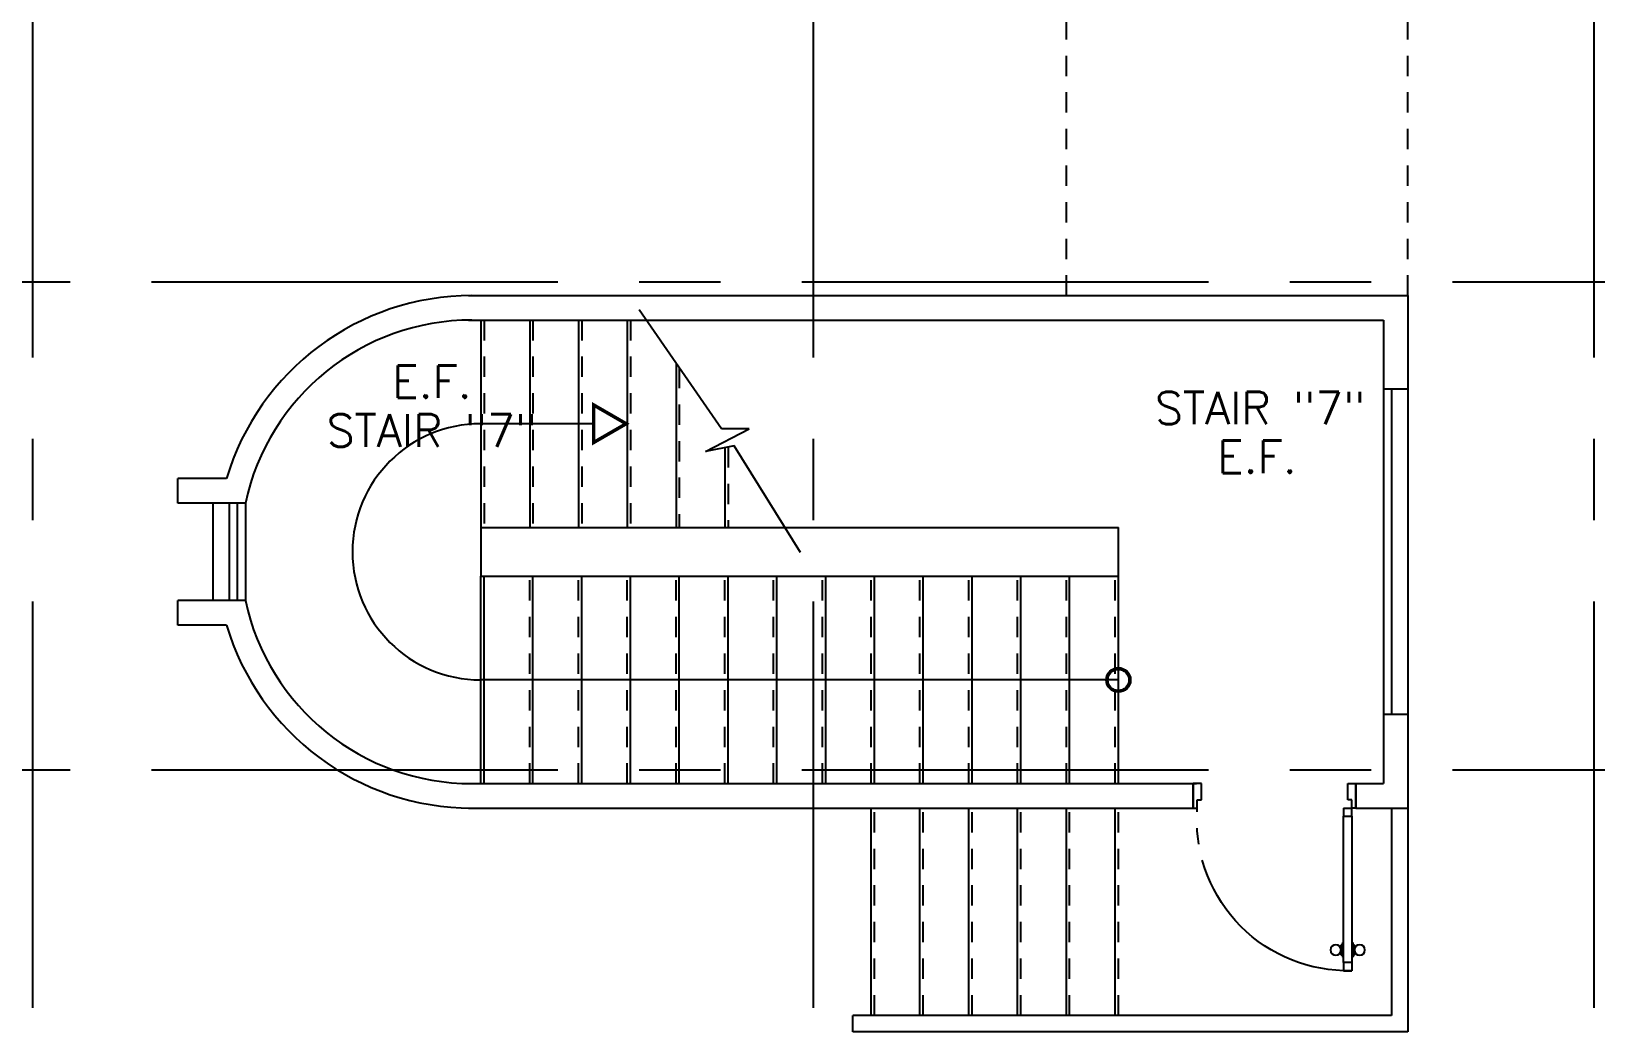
# Model space of a CAD drawing. Extents: x 417866230.2 to 417866308.2, y 43498045.5 to 43498135.4.
# Drawn here: x 417866274.21 to 417866283.83, y 43498056.09 to 43498062.24 of the extents above; entities that cross this region are included whole.
import ezdxf
from ezdxf.enums import TextEntityAlignment as Align

# ---------------------------------------------------------------- set-up
doc = ezdxf.new("R2010")
doc.units = 0
doc.header["$MEASUREMENT"] = 0
for name, pattern in [('CENTERX2', [4, 2.5, -0.5, 0.5, -0.5]), ('HIDDEN', [0.375, 0.25, -0.125]), ('HIDDEN2', [0.1875, 0.125, -0.0625])]:
    doc.linetypes.add(name, pattern=pattern)
for name, color, linetype in [('AXES', 11, 'CENTERX2'), ('DOOR', 11, 'CONTINUOUS'), ('Handrail', 11, 'CONTINUOUS'), ('HIDDEN', 11, 'HIDDEN2'), ('RM-NAME', 11, 'CONTINUOUS'), ('Step', 11, 'CONTINUOUS'), ('STR', 11, 'CONTINUOUS'), ('WALL', 11, 'CONTINUOUS'), ('WIN', 11, 'CONTINUOUS')]:
    doc.layers.add(name, color=color, linetype=linetype)
doc.styles.add('ROMANS', font='ROMANS.shx', dxfattribs={"width": 0.6})

# ---------------------------------------------------------------- blocks, each defined once
blk = doc.blocks.new('STL-DR')
at = {"layer": 'DOOR', "color": 0, "linetype": 'ByBlock'}
for p, q in [((50, 0), (0, 0)), ((0, -150), (0, 0)), ((50, -100), (50, 0)), ((950, -100), (950, 0)), ((950, 0), (1000, 0)), ((1000, 0), (1000, -150)), ((0, -150), (25, -150)), ((25, -100), (50, -100)), ((25, -150), (25, -100)), ((75, -150), (25, -150)), ((25, -200), (25, -150)), ((75, -150), (75, -200)), ((975, -100), (950, -100)), ((975, -150), (975, -100)), ((1000, -150), (975, -150)), ((75, -200), (25, -200)), ((17.8, -990.2), (8.8, -990.2)), ((8.8, -1055), (8.8, -990.2)), ((17.8, -1055), (8.8, -1055)), ((17.8, -977.6), (17.8, -1067.6)), ((25, -977.6), (17.8, -977.6)), ((17.8, -1055), (17.8, -990.2)), ((75, -977.6), (82.2, -977.6)), ((82.2, -977.6), (82.2, -1067.6)), ((82.2, -990.2), (91.2, -990.2)), ((82.2, -1055), (82.2, -990.2)), ((82.2, -1055), (91.2, -1055)), ((91.2, -1055), (91.2, -990.2)), ((25, -1067.6), (17.8, -1067.6)), ((25, -1100), (75, -1100)), ((25, -1100), (25, -1150)), ((25, -1150), (75, -1150)), ((75, -1150), (25, -1150)), ((75, -1067.6), (82.2, -1067.6)), ((75, -1100), (75, -1150))]:
    blk.add_line(p, q, dxfattribs=at)
at = {"layer": 'DOOR', "linetype": 'ByBlock'}
for p, q in [((25, -200), (25, -1100)), ((75, -1100), (75, -200))]:
    blk.add_line(p, q, dxfattribs=at)
at = {"layer": 'DOOR', "color": 0, "linetype": 'ByBlock'}
for centre in [(-23.5, -1022.6), (123.5, -1022.6)]:
    blk.add_circle(centre, 32.4, dxfattribs=at)
at = {"layer": 'DOOR', "linetype": 'HIDDEN', "ltscale": 0.5}
blk.add_arc((50, -222.5), 927.8, 271.54399, 4.48155, dxfattribs=at)
at = {"layer": 'WALL'}
for p, q in [((0, 0), (0, -150)), ((0, 0), (0, -150)), ((1000, 0), (1000, -150))]:
    blk.add_line(p, q, dxfattribs=at)

msp = doc.modelspace()

# ---------------------------------------------------------------- linework, layer by layer
at = {"layer": 'AXES'}
for p, q in [((417866279.0169, 43498056.2378), (417866279.0169, 43498135.0505)), ((417866274.2169, 43498056.2378), (417866274.2169, 43498134.3745)), ((417866283.8169, 43498056.2378), (417866283.8169, 43498134.3653)), ((417866230.9454, 43498060.7021), (417866300.0369, 43498060.7021)), ((417866230.9454, 43498057.7021), (417866298.2369, 43498057.7021)), ((417866230.9454, 43498057.7021), (417866298.2369, 43498057.7021))]:
    msp.add_line(p, q, dxfattribs=at)
at = {"layer": 'Handrail'}
for p, q in [((417866282.5719, 43498057.4671), (417866282.5719, 43498056.1921)), ((417866282.6719, 43498057.4671), (417866282.6719, 43498056.0921)), ((417866282.5719, 43498056.1921), (417866279.2586, 43498056.1921)), ((417866279.2586, 43498056.0921), (417866279.2586, 43498056.1921)), ((417866282.6719, 43498056.0921), (417866279.2586, 43498056.0921))]:
    msp.add_line(p, q, dxfattribs=at)
at = {"layer": 'HIDDEN'}
for p, q in [((417866280.5719, 43498060.6171), (417866280.5719, 43498063.0521)), ((417866282.6719, 43498060.6171), (417866282.6719, 43498063.0521))]:
    msp.add_line(p, q, dxfattribs=at)
at = {"layer": 'Step'}
for p, q in [((417866278.4517, 43498059.7987), (417866277.9439, 43498060.53)), ((417866278.3531, 43498059.6583), (417866278.622, 43498059.7987)), ((417866278.622, 43498059.7987), (417866278.4517, 43498059.7987)), ((417866278.5284, 43498059.6934), (417866278.3531, 43498059.6583)), ((417866278.9376, 43498059.0381), (417866278.5284, 43498059.6934)), ((417866276.9717, 43498059.1921), (417866280.8917, 43498059.1921)), ((417866276.9717, 43498059.1921), (417866276.9717, 43498058.8921)), ((417866280.8917, 43498058.8921), (417866280.8917, 43498059.1921)), ((417866276.9717, 43498058.8921), (417866280.8917, 43498058.8921))]:
    msp.add_line(p, q, dxfattribs=at)
at = {"layer": 'STR'}
for p, q in [((417866276.9717, 43498060.4671), (417866276.9717, 43498059.1921)), ((417866277.2717, 43498060.4671), (417866277.2717, 43498059.1921)), ((417866277.5717, 43498060.4671), (417866277.5717, 43498059.1921)), ((417866277.8717, 43498060.4671), (417866277.8717, 43498059.1921)), ((417866278.1717, 43498060.202), (417866278.1717, 43498059.1921)), ((417866277.6648, 43498059.8296), (417866276.9692, 43498059.8296)), ((417866278.4717, 43498059.682), (417866278.4717, 43498059.1921)), ((417866276.9717, 43498057.6171), (417866276.9717, 43498058.8921)), ((417866276.9917, 43498057.6171), (417866276.9917, 43498058.8921)), ((417866277.2917, 43498057.6171), (417866277.2917, 43498058.8921)), ((417866277.5917, 43498057.6171), (417866277.5917, 43498058.8921)), ((417866277.8917, 43498057.6171), (417866277.8917, 43498058.8921)), ((417866278.1917, 43498057.6171), (417866278.1917, 43498058.8921)), ((417866278.4917, 43498057.6171), (417866278.4917, 43498058.8921)), ((417866278.7917, 43498057.6171), (417866278.7917, 43498058.8921)), ((417866279.0917, 43498057.6171), (417866279.0917, 43498058.8921)), ((417866279.3917, 43498057.6171), (417866279.3917, 43498058.8921)), ((417866279.6917, 43498057.6171), (417866279.6917, 43498058.8921)), ((417866279.9917, 43498057.6171), (417866279.9917, 43498058.8921)), ((417866280.2917, 43498057.6171), (417866280.2917, 43498058.8921)), ((417866280.5917, 43498057.6171), (417866280.5917, 43498058.8921)), ((417866280.8917, 43498057.6171), (417866280.8917, 43498058.8921)), ((417866280.8917, 43498058.2546), (417866276.9692, 43498058.2546)), ((417866279.3717, 43498056.1921), (417866279.3717, 43498057.4671)), ((417866279.6717, 43498056.1921), (417866279.6717, 43498057.4671)), ((417866279.9717, 43498056.1921), (417866279.9717, 43498057.4671)), ((417866280.2717, 43498056.1921), (417866280.2717, 43498057.4671)), ((417866280.5717, 43498056.1921), (417866280.5717, 43498057.4671)), ((417866280.8717, 43498056.1921), (417866280.8717, 43498057.4671))]:
    msp.add_line(p, q, dxfattribs=at)
at = {"layer": 'STR', "linetype": 'HIDDEN2'}
for p, q in [((417866276.9917, 43498060.4671), (417866276.9917, 43498059.1921)), ((417866277.2917, 43498060.4671), (417866277.2917, 43498059.1921)), ((417866277.5917, 43498060.4671), (417866277.5917, 43498059.1921)), ((417866277.8917, 43498060.4671), (417866277.8917, 43498059.1921)), ((417866278.1917, 43498060.1732), (417866278.1917, 43498059.1921)), ((417866278.4917, 43498059.686), (417866278.4917, 43498059.1921)), ((417866276.9717, 43498057.6171), (417866276.9717, 43498058.8921)), ((417866276.9917, 43498057.6171), (417866276.9917, 43498058.8921)), ((417866277.2717, 43498057.6171), (417866277.2717, 43498058.8921)), ((417866277.5717, 43498057.6171), (417866277.5717, 43498058.8921)), ((417866277.8717, 43498057.6171), (417866277.8717, 43498058.8921)), ((417866278.1717, 43498057.6171), (417866278.1717, 43498058.8921)), ((417866278.4717, 43498057.6171), (417866278.4717, 43498058.8921)), ((417866278.7717, 43498057.6171), (417866278.7717, 43498058.8921)), ((417866279.0717, 43498057.6171), (417866279.0717, 43498058.8921)), ((417866279.3717, 43498057.6171), (417866279.3717, 43498058.8921)), ((417866279.6717, 43498057.6171), (417866279.6717, 43498058.8921)), ((417866279.9717, 43498057.6171), (417866279.9717, 43498058.8921)), ((417866280.2717, 43498057.6171), (417866280.2717, 43498058.8921)), ((417866280.5717, 43498057.6171), (417866280.5717, 43498058.8921)), ((417866280.8717, 43498057.6171), (417866280.8717, 43498058.8921)), ((417866279.3917, 43498056.1921), (417866279.3917, 43498057.4671)), ((417866279.6917, 43498056.1921), (417866279.6917, 43498057.4671)), ((417866279.9917, 43498056.1921), (417866279.9917, 43498057.4671)), ((417866280.2917, 43498056.1921), (417866280.2917, 43498057.4671)), ((417866280.5917, 43498056.1921), (417866280.5917, 43498057.4671)), ((417866280.8917, 43498056.1921), (417866280.8917, 43498057.4671))]:
    msp.add_line(p, q, dxfattribs=at)
at = {"layer": 'STR', "const_width": 0.0215}
msp.add_lwpolyline([(417866277.6648, 43498059.7141), (417866277.6648, 43498059.9451), (417866277.8648, 43498059.8296)], close=True, dxfattribs=at)
at = {"layer": 'STR'}
for radius in [0.075, 0.065]:
    msp.add_circle((417866280.8917, 43498058.2546), radius, dxfattribs=at)
msp.add_arc((417866276.9692, 43498059.0421), 0.7875, 90, 270, dxfattribs=at)
at = {"layer": 'WALL'}
for p, q in [((417866276.8963, 43498060.6171), (417866282.6719, 43498060.6171)), ((417866282.6719, 43498060.6171), (417866282.6719, 43498060.0421)), ((417866276.8963, 43498060.4671), (417866282.5219, 43498060.4671)), ((417866282.5219, 43498060.4671), (417866282.5219, 43498060.0421)), ((417866282.6719, 43498060.0421), (417866282.5219, 43498060.0421)), ((417866275.407, 43498059.4921), (417866275.107, 43498059.4921)), ((417866275.107, 43498059.3421), (417866275.107, 43498059.4921)), ((417866275.5233, 43498059.3421), (417866275.107, 43498059.3421)), ((417866275.5233, 43498058.7421), (417866275.107, 43498058.7421)), ((417866275.107, 43498058.5921), (417866275.107, 43498058.7421)), ((417866275.407, 43498058.5921), (417866275.107, 43498058.5921)), ((417866282.6719, 43498058.0421), (417866282.5219, 43498058.0421)), ((417866282.5219, 43498058.0421), (417866282.5219, 43498057.6171)), ((417866282.6719, 43498058.0421), (417866282.6719, 43498057.4671)), ((417866276.8963, 43498057.6171), (417866281.3719, 43498057.6171)), ((417866281.3519, 43498057.4671), (417866281.3519, 43498057.6171)), ((417866282.3519, 43498057.4671), (417866282.3519, 43498057.6171)), ((417866282.3519, 43498057.6171), (417866282.5219, 43498057.6171)), ((417866276.8963, 43498057.4671), (417866281.3719, 43498057.4671)), ((417866282.3519, 43498057.4671), (417866282.6719, 43498057.4671))]:
    msp.add_line(p, q, dxfattribs=at)
for radius, start, end in [(1.575, 90, 163.39844), (1.425, 89.99998, 167.84685), (1.425, 192.15315, 270.00003), (1.575, 196.60156, 270.00003)]:
    msp.add_arc((417866276.9163, 43498059.0421), radius, start, end, dxfattribs=at)
at = {"layer": 'WIN'}
for p, q in [((417866282.5219, 43498060.0421), (417866282.5219, 43498058.0421)), ((417866282.5719, 43498060.0421), (417866282.5719, 43498058.0421)), ((417866282.6719, 43498060.0421), (417866282.6719, 43498058.0421)), ((417866275.3233, 43498059.3421), (417866275.3233, 43498058.7421)), ((417866275.4233, 43498059.3421), (417866275.4233, 43498058.7421)), ((417866275.4733, 43498059.3421), (417866275.4733, 43498058.7421)), ((417866275.5233, 43498059.3421), (417866275.5233, 43498058.7421))]:
    msp.add_line(p, q, dxfattribs=at)

# ---------------------------------------------------------------- block references
at = {"layer": 'DOOR', "xscale": -0.001000000047497451, "yscale": 0.0009999999892897904, "zscale": 0.001}
msp.add_blockref('STL-DR', (417866282.3519, 43498057.6171), dxfattribs=at)

# ---------------------------------------------------------------- texts
at = {"layer": 'RM-NAME', "style": 'ROMANS'}
for s, p in [('E.F.', (417866276.6707, 43498060.0883)), ('STAIR "7"', (417866281.7639, 43498059.9264)), ('STAIR "7"', (417866276.6707, 43498059.7883)), ('E.F.', (417866281.7439, 43498059.6264))]:
    msp.add_text(s, height=0.2, dxfattribs=at).set_placement(p, align=Align.MIDDLE)

doc.saveas('drawing.dxf')
